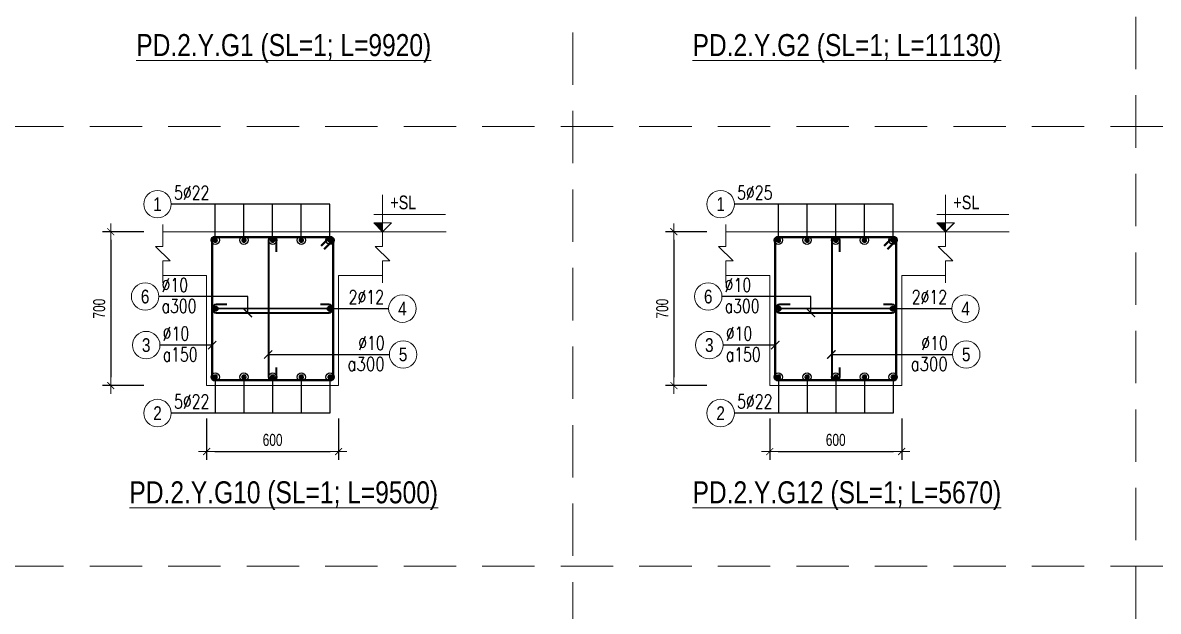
# Model space of a CAD drawing. Header units: millimetres. Extents: x 0 to 264070, y -218202 to 27271.
# Drawn here: x 232858 to 238024, y -176128 to -173451 of the extents above; entities that cross this region are included whole.
import ezdxf
from ezdxf.enums import TextEntityAlignment as Align

# ---------------------------------------------------------------- set-up
doc = ezdxf.new("R2010")
doc.units = ezdxf.units.MM
doc.header["$PDMODE"] = 3
doc.linetypes.add('HIDDEN2', pattern=[4.7625, 3.175, -1.5875])
doc.layers.get('0').update_dxf_attribs({"lineweight": 20})
doc.layers.get('Defpoints').update_dxf_attribs({"color": 151, "lineweight": 9})
for name, color, linetype, lineweight in [('NDC_S_ANNO', 7, 'Continuous', 20), ('NDC_S_CONTINUOUS', 3, 'Continuous', 20), ('NDC_S_DIM', 1, 'Continuous', 15), ('NDC_S_HIDDEN', 8, 'HIDDEN2', 13), ('NDC_S_REBAR', 4, 'Continuous', 35), ('NDC_S_STIRRUP', 4, 'Continuous', 40), ('NDC_S_TEXT SYMBOL', 7, 'Continuous', 20), ('NDC_S_THIN LINE', 8, 'Continuous', 9), ('NDC_S_VN TEXT', 7, 'Continuous', 20)]:
    doc.layers.add(name, color=color, linetype=linetype, lineweight=lineweight)
doc.styles.add('ARIAL', font='arial.ttf', dxfattribs={"width": 0.8})
doc.styles.add('NDC_ANNO', font='', dxfattribs={"width": 0.8})
doc.styles.add('NDC_DIM', font='', dxfattribs={"width": 0.75})
doc.styles.add('NDC_EN TXT', font='romans.shx', dxfattribs={"width": 0.8})
doc.styles.get('NDC_ANNO').set_extended_font_data('Dotum')
doc.styles.get('NDC_DIM').set_extended_font_data('Dotum')
doc.dimstyles.new('NDC_dim_25', dxfattribs={"dimscale": 25, "dimtxt": 2.2, "dimasz": 1.5, "dimexe": 1.5, "dimexo": 2.5, "dimgap": 1, "dimtad": 1, "dimdec": 0, "dimzin": 0, "dimdsep": 46, "dimtxsty": 'NDC_DIM', "dimblk": 'DIMMARK', "dimcen": 0.09, "dimdle": 1.2, "dimclrd": 1, "dimclre": 1, "dimclrt": 3, "dimadec": 0, "dimazin": 0, "dimtfac": 1, "dimtdec": 0, "dimtix": 1, "dimtofl": 0, "dimtmove": 0, "dimatfit": 3, "dimfxl": 6, "dimfxlon": 1, "dimtolj": 1, "dimtzin": 0, "dimarcsym": 0})

# ---------------------------------------------------------------- blocks, each defined once
blk = doc.blocks.new('kata_block_TD')
at = {"color": 6, "linetype": 'ByBlock', "lineweight": -2, "style": 'ARIAL', "width": 0.8}
blk.add_attdef('SECTDET2', text='', height=5, dxfattribs=at).set_placement((0, 7.97), align=Align.CENTER)
at = {"color": 0, "linetype": 'ByBlock', "lineweight": -2, "style": 'ARIAL', "width": 0.8}
blk.add_attdef('SECTDET1', text='', height=5, dxfattribs=at).set_placement((0, 1.47), align=Align.CENTER)
at = {"color": 3, "lineweight": 25, "style": 'ARIAL', "width": 0.8}
blk.add_attdef('SSCALE', text='', height=2.5, dxfattribs=at).set_placement((0, -4), align=Align.CENTER)
blk = doc.blocks.new('DIMMARK')
at = {"layer": 'NDC_S_DIM', "color": 1}
blk.add_line((-1.5, 0), (1, 0), dxfattribs=at)
at = {"layer": 'NDC_S_DIM', "color": 2, "const_width": 0.1}
blk.add_lwpolyline([(-0.42, -0.42), (0.42, 0.42)], dxfattribs=at)
blk = doc.blocks.new('kata_block_THEP')
at = {"layer": 'NDC_S_REBAR', "color": 0}
for p, q in [((-0.5, 0), (0.5, 0)), ((-0.35, 0.35), (0.35, -0.35)), ((0.35, 0.35), (-0.35, -0.35)), ((0, 0.5), (0, -0.5))]:
    blk.add_line(p, q, dxfattribs=at)
at = {"layer": 'NDC_S_REBAR', "color": 0, "const_width": 0.0833}
blk.add_lwpolyline([(-0.5, 0, 1), (0.5, 0, 1), (-0.5, 0, 1)], format="xyb", dxfattribs=at)
blk = doc.blocks.new('*D475')
at = {"layer": 'Defpoints', "color": 0, "transparency": 16777216}
for p in [(233764.7, -174401.7), (233258.7, -175101.7), (233764.7, -175101.7)]:
    blk.add_point(p, dxfattribs=at)
at = {"layer": 'NDC_S_DIM', "color": 1, "lineweight": -2, "transparency": 16777216}
for p, q in [((233408.7, -174401.7), (233221.2, -174401.7)), ((233258.7, -174439.2), (233258.7, -175064.2)), ((233408.7, -175101.7), (233221.2, -175101.7))]:
    blk.add_line(p, q, dxfattribs=at)
at = {"layer": 'NDC_S_DIM', "color": 1, "lineweight": -2, "transparency": 16777216, "xscale": 37.5, "yscale": 37.5, "zscale": 37.5}
for p, rotation in [((233258.7, -174401.7), 90), ((233258.7, -175101.7), 270)]:
    blk.add_blockref('DIMMARK', p, dxfattribs=dict(at, rotation=rotation))
at = {"layer": 'NDC_S_DIM', "color": 3, "transparency": 16777216, "insert": (233206.2, -174751.7), "char_height": 55, "attachment_point": 5, "rotation": 90, "style": 'NDC_DIM'}
blk.add_mtext('\\A1;700', dxfattribs=at)
blk = doc.blocks.new('*D476')
at = {"layer": 'Defpoints', "color": 0, "transparency": 16777216}
for p in [(233695, -175101.7), (234295, -175101.7), (234295, -175401.7)]:
    blk.add_point(p, dxfattribs=at)
at = {"layer": 'NDC_S_DIM', "color": 1, "lineweight": -2, "transparency": 16777216}
for p, q in [((233695, -175251.7), (233695, -175439.2)), ((234295, -175251.7), (234295, -175439.2)), ((233732.5, -175401.7), (234257.5, -175401.7))]:
    blk.add_line(p, q, dxfattribs=at)
at = {"layer": 'NDC_S_DIM', "color": 1, "lineweight": -2, "transparency": 16777216, "xscale": 37.5, "yscale": 37.5, "zscale": 37.5, "rotation": 180}
blk.add_blockref('DIMMARK', (233695, -175401.7), dxfattribs=at)
at = {"layer": 'NDC_S_DIM', "color": 1, "lineweight": -2, "transparency": 16777216, "xscale": 37.5, "yscale": 37.5, "zscale": 37.5}
blk.add_blockref('DIMMARK', (234295, -175401.7), dxfattribs=at)
at = {"layer": 'NDC_S_DIM', "color": 3, "transparency": 16777216, "insert": (233995, -175349.2), "char_height": 55, "attachment_point": 5, "style": 'NDC_DIM'}
blk.add_mtext('\\A1;600', dxfattribs=at)
blk = doc.blocks.new('kata_block_CT')
at = {"layer": 'NDC_S_ANNO'}
blk.add_hatch(color=3, dxfattribs=at).paths.add_polyline_path([(0, 1.6), (-1.61, 1.6), (0, 0)])
at = {"layer": 'NDC_S_ANNO', "ltscale": 50}
h = blk.add_hatch(dxfattribs=at)
h.set_pattern_fill('ANSI31', color=256, scale=1.406, style=0)
h.paths.add_polyline_path([(0, 1.6), (0, 0), (1.61, 1.6)])
for p, q in [((-1.59, 3.14), (11.47, 3.14)), ((11.56, 0), (-1.64, 0))]:
    blk.add_line(p, q, dxfattribs=at)
for points in [[(0, 6.69), (0, 0)], [(0, 0), (-1.61, 1.6), (0, 1.6)], [(0, 0), (1.61, 1.6), (0, 1.6)]]:
    blk.add_lwpolyline(points, dxfattribs=at)
at = {"layer": 'NDC_S_ANNO', "color": 8, "ltscale": 50}
blk.add_lwpolyline([(0, 0), (-1.61, 1.6), (0, 1.6)], dxfattribs=at)
at = {"layer": 'NDC_S_TEXT SYMBOL', "color": 3, "style": 'NDC_ANNO', "width": 0.8}
blk.add_attdef('CT', (1.41, 4.07), '', height=2.5, dxfattribs=at)
blk = doc.blocks.new('*U241')
blk.add_circle((-2.5, 0), 2.5)
at = {"layer": 'NDC_S_VN TEXT', "color": 3, "style": 'NDC_EN TXT', "width": 0.75}
for tag, p in [('DK1', (0.5, 0.85)), ('KC1', (0.5, -2.97))]:
    blk.add_attdef(tag, p, '', height=2.5, dxfattribs=at)
at = {"layer": 'NDC_S_VN TEXT', "color": 7, "style": 'ARIAL', "width": 0.8}
blk.add_attdef('SH2', text='', height=2.5, dxfattribs=at).set_placement((-2.5, 0), align=Align.MIDDLE)
blk = doc.blocks.new('*U321')
blk.add_circle((2.5, 0), 2.5)
at = {"layer": 'NDC_S_VN TEXT', "color": 3, "style": 'NDC_EN TXT'}
for tag, width, p in [('DK2', 0.75, (-0.85, 0.85)), ('KC2', 0.8, (-0.85, -2.97))]:
    blk.add_attdef(tag, text='', height=2.5, dxfattribs=dict(at, width=width)).set_placement(p, align=Align.RIGHT)
at = {"layer": 'NDC_S_VN TEXT', "color": 7, "style": 'ARIAL', "width": 0.8}
blk.add_attdef('SH3', text='', height=2.5, dxfattribs=at).set_placement((2.5, 0), align=Align.MIDDLE)
blk = doc.blocks.new('*U239')
blk.add_circle((2.5, 0), 2.5)
at = {"layer": 'NDC_S_VN TEXT', "color": 3, "style": 'NDC_EN TXT', "width": 0.75}
blk.add_attdef('DK2', text='', height=2.5, dxfattribs=at).set_placement((-0.85, 0.85), align=Align.RIGHT)
at = {"layer": 'NDC_S_VN TEXT', "color": 7, "style": 'ARIAL', "width": 0.8}
blk.add_attdef('SH3', text='', height=2.5, dxfattribs=at).set_placement((2.5, 0), align=Align.MIDDLE)
blk = doc.blocks.new('*U240')
blk.add_circle((-2.5, 0), 2.5)
at = {"layer": 'NDC_S_VN TEXT', "color": 3, "style": 'NDC_EN TXT', "width": 0.75}
blk.add_attdef('DK1', (0.5, 0.85), '', height=2.5, dxfattribs=at)
at = {"layer": 'NDC_S_VN TEXT', "color": 7, "style": 'ARIAL', "width": 0.8}
blk.add_attdef('SH2', text='', height=2.5, dxfattribs=at).set_placement((-2.5, 0), align=Align.MIDDLE)
blk = doc.blocks.new('*D477')
at = {"layer": 'Defpoints', "color": 0, "transparency": 16777216}
for p in [(236256.5, -175101.7), (236856.5, -175101.7), (236856.5, -175401.7)]:
    blk.add_point(p, dxfattribs=at)
at = {"layer": 'NDC_S_DIM', "color": 1, "lineweight": -2, "transparency": 16777216}
for p, q in [((236256.5, -175251.7), (236256.5, -175439.2)), ((236856.5, -175251.7), (236856.5, -175439.2)), ((236294, -175401.7), (236819, -175401.7))]:
    blk.add_line(p, q, dxfattribs=at)
at = {"layer": 'NDC_S_DIM', "color": 1, "lineweight": -2, "transparency": 16777216, "xscale": 37.5, "yscale": 37.5, "zscale": 37.5, "rotation": 180}
blk.add_blockref('DIMMARK', (236256.5, -175401.7), dxfattribs=at)
at = {"layer": 'NDC_S_DIM', "color": 1, "lineweight": -2, "transparency": 16777216, "xscale": 37.5, "yscale": 37.5, "zscale": 37.5}
blk.add_blockref('DIMMARK', (236856.5, -175401.7), dxfattribs=at)
at = {"layer": 'NDC_S_DIM', "color": 3, "transparency": 16777216, "insert": (236556.5, -175349.2), "char_height": 55, "attachment_point": 5, "style": 'NDC_DIM'}
blk.add_mtext('\\A1;600', dxfattribs=at)
blk = doc.blocks.new('*D478')
at = {"layer": 'Defpoints', "color": 0, "transparency": 16777216}
for p in [(236326.2, -174401.7), (235820.2, -175101.7), (236326.2, -175101.7)]:
    blk.add_point(p, dxfattribs=at)
at = {"layer": 'NDC_S_DIM', "color": 1, "lineweight": -2, "transparency": 16777216}
for p, q in [((235970.2, -174401.7), (235782.7, -174401.7)), ((235820.2, -174439.2), (235820.2, -175064.2)), ((235970.2, -175101.7), (235782.7, -175101.7))]:
    blk.add_line(p, q, dxfattribs=at)
at = {"layer": 'NDC_S_DIM', "color": 1, "lineweight": -2, "transparency": 16777216, "xscale": 37.5, "yscale": 37.5, "zscale": 37.5}
for p, rotation in [((235820.2, -174401.7), 90), ((235820.2, -175101.7), 270)]:
    blk.add_blockref('DIMMARK', p, dxfattribs=dict(at, rotation=rotation))
at = {"layer": 'NDC_S_DIM', "color": 3, "transparency": 16777216, "insert": (235767.7, -174751.7), "char_height": 55, "attachment_point": 5, "rotation": 90, "style": 'NDC_DIM'}
blk.add_mtext('\\A1;700', dxfattribs=at)

msp = doc.modelspace()

# ---------------------------------------------------------------- linework, layer by layer
at = {"layer": 'NDC_S_CONTINUOUS'}
for points in [[(233495, -174401.7), (233695, -174401.7), (233695, -174401.7), (234295, -174401.7), (234295, -174401.7), (234495, -174401.7)], [(236056.5, -174401.7), (236256.5, -174401.7), (236256.5, -174401.7), (236856.5, -174401.7), (236856.5, -174401.7), (237056.5, -174401.7)], [(233495, -174601.7), (233695, -174601.7), (233695, -175101.7), (234295, -175101.7), (234295, -174601.7), (234495, -174601.7)], [(236056.5, -174601.7), (236256.5, -174601.7), (236256.5, -175101.7), (236856.5, -175101.7), (236856.5, -174601.7), (237056.5, -174601.7)]]:
    msp.add_lwpolyline(points, dxfattribs=at)
at = {"layer": 'NDC_S_HIDDEN', "ltscale": 75}
for p, q in [((237921.9, -165923.4), (237921.9, -179923.4)), ((235360.4, -169923.4), (235360.4, -179923.4)), ((243045, -173923.4), (225114.4, -173923.4)), ((243045, -175923.4), (225114.4, -175923.4))]:
    msp.add_line(p, q, dxfattribs=at)
at = {"layer": 'NDC_S_REBAR'}
for points in [[(234013.4, -174494), (234013.4, -174445.1, 1), (233976.5, -174445.1), (233976.5, -175058.3, 1), (234013.4, -175058.3), (234013.4, -175019, -0.414214)], [(236574.9, -174494), (236574.9, -174445.1, 1), (236538.1, -174445.1), (236538.1, -175058.3, 1), (236574.9, -175058.3), (236574.9, -175019, -0.414214)], [(233787.4, -174733.3), (233738.5, -174733.3, 1), (233738.5, -174770.1), (234251.6, -174770.1, 1), (234251.6, -174733.3), (234212.3, -174733.3, -0.414214)], [(236348.9, -174733.3), (236300, -174733.3, 1), (236300, -174770.1), (236813.1, -174770.1, 1), (236813.1, -174733.3), (236773.9, -174733.3, -0.414214)]]:
    msp.add_lwpolyline(points, format="xyb", dxfattribs=at)
at = {"layer": 'NDC_S_STIRRUP'}
for points in [[(234216, -174466.7), (234256, -174426.7, -0.414214), (234270, -174440.7), (234270, -175062.7, -0.414214), (234256, -175076.7), (233734, -175076.7, -0.414214), (233720, -175062.7), (233720, -174440.7, -0.414214), (233734, -174426.7), (234256, -174426.7, -0.414214), (234270, -174440.7), (234230, -174480.7)], [(236777.5, -174466.7), (236817.5, -174426.7, -0.414214), (236831.5, -174440.7), (236831.5, -175062.7, -0.414214), (236817.5, -175076.7), (236295.5, -175076.7, -0.414214), (236281.5, -175062.7), (236281.5, -174440.7, -0.414214), (236295.5, -174426.7), (236817.5, -174426.7, -0.414214), (236831.5, -174440.7), (236791.5, -174480.7)]]:
    msp.add_lwpolyline(points, format="xyb", dxfattribs=at)
at = {"layer": 'NDC_S_THIN LINE'}
for points in [[(233495, -174635), (233495, -174535), (233528.4, -174535), (233461.7, -174468.4), (233495, -174468.4), (233495, -174368.4)], [(234495, -174635), (234495, -174535), (234528.4, -174535), (234461.7, -174468.4), (234495, -174468.4), (234495, -174368.4)], [(236056.5, -174635), (236056.5, -174535), (236089.9, -174535), (236023.2, -174468.4), (236056.5, -174468.4), (236056.5, -174368.4)], [(237056.5, -174635), (237056.5, -174535), (237089.9, -174535), (237023.2, -174468.4), (237056.5, -174468.4), (237056.5, -174368.4)]]:
    msp.add_lwpolyline(points, dxfattribs=at)

# ---------------------------------------------------------------- block references
at = {"layer": 'NDC_S_REBAR', "color": 3, "xscale": 22, "yscale": 22, "zscale": 22}
for p in [(233734, -174440.7), (236295.5, -174440.7), (233734, -174751.7), (236295.5, -174751.7), (233734, -175062.7), (236295.5, -175062.7)]:
    msp.add_blockref('kata_block_THEP', p, dxfattribs=at)
at = {"layer": 'NDC_S_REBAR', "xscale": 22, "yscale": 22, "zscale": 22}
for p in [(233864.5, -174440.7), (233995, -174440.7), (234125.5, -174440.7), (234256, -174440.7), (236426, -174440.7), (236556.5, -174440.7), (236687, -174440.7), (236817.5, -174440.7), (234256, -174751.7), (236817.5, -174751.7), (233864.5, -175062.7), (233995, -175062.7), (234125.5, -175062.7), (234256, -175062.7), (236426, -175062.7), (236556.5, -175062.7), (236687, -175062.7), (236817.5, -175062.7)]:
    msp.add_blockref('kata_block_THEP', p, dxfattribs=at)
at = {"layer": 'NDC_S_THIN LINE', "xscale": 25, "yscale": 25, "zscale": 25}
for name, p, values in [('*U240', (233534, -174276.7), {'SH2': '1', 'DK1': '5%%c22'}), ('*U240', (236095.5, -174276.7), {'SH2': '1', 'DK1': '5%%c25'}), ('*U241', (233477.5, -174696.7), {'SH2': '6', 'DK1': '%%c10', 'KC1': 'a300'}), ('*U241', (236039, -174696.7), {'SH2': '6', 'DK1': '%%c10', 'KC1': 'a300'}), ('*U239', (234522.9, -174751.7), {'SH3': '4', 'DK2': '2%%c12'}), ('*U239', (237084.4, -174751.7), {'SH3': '4', 'DK2': '2%%c12'}), ('*U241', (233482.5, -174917.5), {'SH2': '3', 'DK1': '%%c10', 'KC1': 'a150'}), ('*U241', (236044, -174917.5), {'SH2': '3', 'DK1': '%%c10', 'KC1': 'a150'}), ('*U321', (234526.1, -174960.2), {'SH3': '5', 'DK2': '%%c10', 'KC2': 'a300'}), ('*U321', (237087.6, -174960.2), {'SH3': '5', 'DK2': '%%c10', 'KC2': 'a300'}), ('*U240', (233534, -175226.7), {'SH2': '2', 'DK1': '5%%c22'}), ('*U240', (236095.5, -175226.7), {'SH2': '2', 'DK1': '5%%c22'})]:
    msp.add_blockref(name, p, dxfattribs=at).add_auto_attribs(values)
at = {"layer": 'NDC_S_VN TEXT'}
ref = msp.add_blockref('kata_block_TD', (234045.6, -173632.3), dxfattribs=dict(at, xscale=20, yscale=20, zscale=20))
ref.add_attrib('SECTDET1', '%%uPD.2.Y.G1 (SL=1; L=9920)', dxfattribs={"layer": '0', "color": 0, "linetype": 'ByBlock', "lineweight": -2, "height": 100, "style": 'ARIAL', "width": 0.8}).set_placement((234045.6, -173602.9), align=Align.CENTER)
ref = msp.add_blockref('kata_block_TD', (236607.1, -173632.3), dxfattribs=dict(at, xscale=20, yscale=20, zscale=20))
ref.add_attrib('SECTDET1', '%%uPD.2.Y.G2 (SL=1; L=11130)', dxfattribs={"layer": '0', "color": 0, "linetype": 'ByBlock', "lineweight": -2, "height": 100, "style": 'ARIAL', "width": 0.8}).set_placement((236607.1, -173602.9), align=Align.CENTER)
at = {"layer": 'NDC_S_VN TEXT', "xscale": 25, "yscale": 25, "zscale": 25}
for p in [(234495, -174401.7), (237056.5, -174401.7)]:
    msp.add_blockref('kata_block_CT', p, dxfattribs=at).add_auto_attribs({'CT': '+SL'})
at = {"layer": 'NDC_S_VN TEXT'}
ref = msp.add_blockref('kata_block_TD', (234045.6, -175666.6), dxfattribs=dict(at, xscale=20, yscale=20, zscale=20))
ref.add_attrib('SECTDET1', '%%uPD.2.Y.G10 (SL=1; L=9500)', dxfattribs={"layer": '0', "color": 0, "linetype": 'ByBlock', "lineweight": -2, "height": 100, "style": 'ARIAL', "width": 0.8}).set_placement((234045.6, -175637.2), align=Align.CENTER)
ref = msp.add_blockref('kata_block_TD', (236607.1, -175666.6), dxfattribs=dict(at, xscale=20, yscale=20, zscale=20))
ref.add_attrib('SECTDET1', '%%uPD.2.Y.G12 (SL=1; L=5670)', dxfattribs={"layer": '0', "color": 0, "linetype": 'ByBlock', "lineweight": -2, "height": 100, "style": 'ARIAL', "width": 0.8}).set_placement((236607.1, -175637.2), align=Align.CENTER)

# ---------------------------------------------------------------- dimensions: what is measured, and where the dimension line sits
at = {"layer": 'NDC_S_DIM'}
for base, p1, p2, picture, middle in [((233258.7, -175101.7), (233764.7, -174401.7), (233764.7, -175101.7), '*D475', (233206.2, -174751.7)), ((235820.2, -175101.7), (236326.2, -174401.7), (236326.2, -175101.7), '*D478', (235767.7, -174751.7))]:
    dim = msp.add_linear_dim(base=base, p1=p1, p2=p2, angle=270, dimstyle='NDC_dim_25', dxfattribs=at)
    dim.commit()
    dim.dimension.update_dxf_attribs({"geometry": picture, "text_midpoint": middle})
for base, p1, p2, picture, middle in [((234295, -175401.7), (233695, -175101.7), (234295, -175101.7), '*D476', (233995, -175349.2)), ((236856.5, -175401.7), (236256.5, -175101.7), (236856.5, -175101.7), '*D477', (236556.5, -175349.2))]:
    dim = msp.add_linear_dim(base=base, p1=p1, p2=p2, dimstyle='NDC_dim_25', dxfattribs=at)
    dim.commit()
    dim.dimension.update_dxf_attribs({"geometry": picture, "text_midpoint": middle})

# ---------------------------------------------------------------- leaders
at = {"layer": 'NDC_S_THIN LINE'}
for points, override in [([(234256, -174440.7), (234256, -174276.7), (233534, -174276.7)], {"dimldrblk": 'DotBlank'}), ([(234125.5, -174440.7), (234125.5, -174276.7), (233534, -174276.7)], {"dimldrblk": 'DotBlank'}), ([(233995, -174440.7), (233995, -174276.7), (233534, -174276.7)], {"dimldrblk": 'DotBlank'}), ([(233864.5, -174440.7), (233864.5, -174276.7), (233534, -174276.7)], {"dimldrblk": 'DotBlank'}), ([(233734, -174440.7), (233734, -174276.7), (233534, -174276.7)], {"dimldrblk": 'DotBlank'}), ([(236295.5, -174440.7), (236295.5, -174276.7), (236095.5, -174276.7)], {"dimldrblk": 'DotBlank'}), ([(236426, -174440.7), (236426, -174276.7), (236095.5, -174276.7)], {"dimldrblk": 'DotBlank'}), ([(236556.5, -174440.7), (236556.5, -174276.7), (236095.5, -174276.7)], {"dimldrblk": 'DotBlank'}), ([(236687, -174440.7), (236687, -174276.7), (236095.5, -174276.7)], {"dimldrblk": 'DotBlank'}), ([(236817.5, -174440.7), (236817.5, -174276.7), (236095.5, -174276.7)], {"dimldrblk": 'DotBlank'}), ([(233882.4, -174771.7), (233882.4, -174696.7), (233477.5, -174696.7)], {"dimldrblk": 'ArchTick'}), ([(236443.9, -174771.7), (236443.9, -174696.7), (236039, -174696.7)], {"dimldrblk": 'ArchTick'}), ([(233734, -174751.7), (234262, -174751.7)], {"dimasz": 1, "dimldrblk": 'DotBlank'}), ([(234256, -174751.7), (233734, -174751.7)], {"dimasz": 1, "dimldrblk": 'DotBlank'}), ([(234256, -174751.7), (234522.9, -174751.7)], {"dimldrblk": 'DotSmall'}), ([(236295.5, -174751.7), (236823.5, -174751.7)], {"dimasz": 1, "dimldrblk": 'DotBlank'}), ([(236817.5, -174751.7), (236295.5, -174751.7)], {"dimasz": 1, "dimldrblk": 'DotBlank'}), ([(236817.5, -174751.7), (237084.4, -174751.7)], {"dimldrblk": 'DotSmall'}), ([(233720, -174917.5), (233482.5, -174917.5)], {"dimldrblk": 'ArchTick'}), ([(236281.5, -174917.5), (236044, -174917.5)], {"dimldrblk": 'ArchTick'}), ([(233975, -174960.2), (234526.1, -174960.2)], {"dimldrblk": 'ArchTick'}), ([(236536.5, -174960.2), (237087.6, -174960.2)], {"dimldrblk": 'ArchTick'}), ([(234256, -175062.7), (234256, -175226.7), (233534, -175226.7)], {"dimldrblk": 'DotBlank'}), ([(234125.5, -175062.7), (234125.5, -175226.7), (233534, -175226.7)], {"dimldrblk": 'DotBlank'}), ([(233995, -175062.7), (233995, -175226.7), (233534, -175226.7)], {"dimldrblk": 'DotBlank'}), ([(233864.5, -175062.7), (233864.5, -175226.7), (233534, -175226.7)], {"dimldrblk": 'DotBlank'}), ([(233734, -175062.7), (233734, -175226.7), (233534, -175226.7)], {"dimldrblk": 'DotBlank'}), ([(236295.5, -175062.7), (236295.5, -175226.7), (236095.5, -175226.7)], {"dimldrblk": 'DotBlank'}), ([(236426, -175062.7), (236426, -175226.7), (236095.5, -175226.7)], {"dimldrblk": 'DotBlank'}), ([(236556.5, -175062.7), (236556.5, -175226.7), (236095.5, -175226.7)], {"dimldrblk": 'DotBlank'}), ([(236687, -175062.7), (236687, -175226.7), (236095.5, -175226.7)], {"dimldrblk": 'DotBlank'}), ([(236817.5, -175062.7), (236817.5, -175226.7), (236095.5, -175226.7)], {"dimldrblk": 'DotBlank'})]:
    msp.add_leader(points, dimstyle='NDC_dim_25', override=override, dxfattribs=at)

doc.saveas('drawing.dxf')
